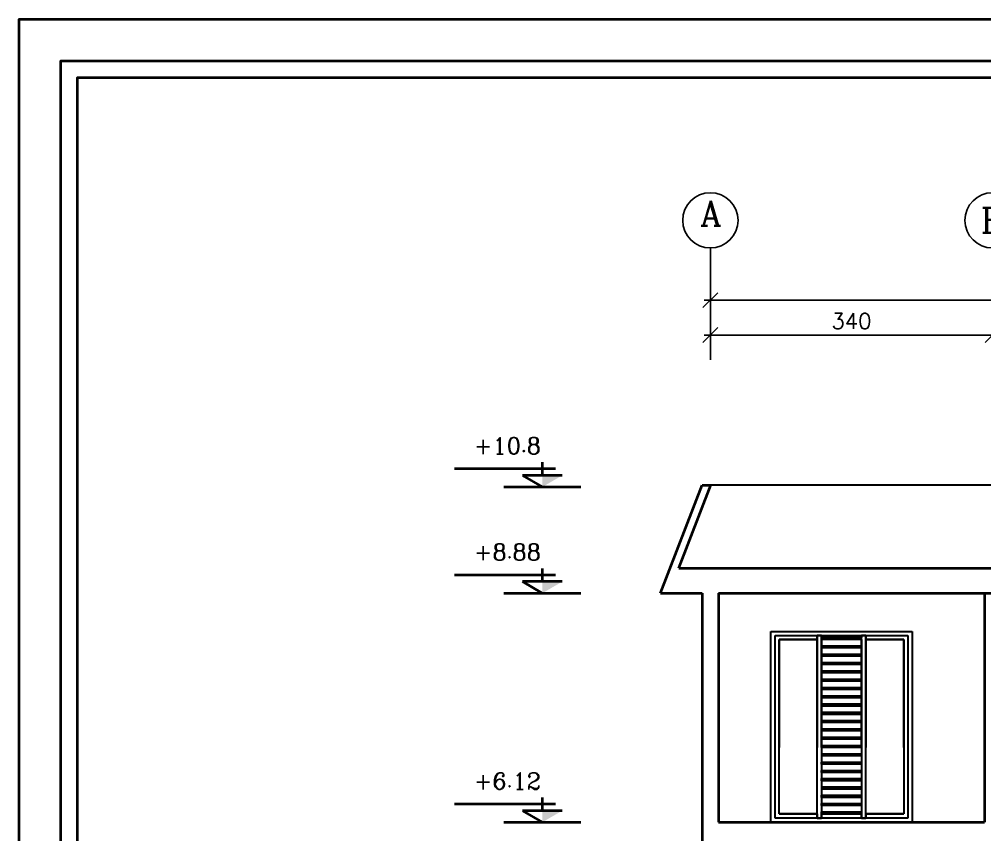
# Model space of a CAD drawing. Header units: millimetres. Extents: x -5645 to 36496, y -6563 to 7144.
# Drawn here: x 5562 to 6725, y 132 to 1115 of the extents above; entities that cross this region are included whole.
import ezdxf
from ezdxf.enums import TextEntityAlignment as Align

# ---------------------------------------------------------------- set-up
doc = ezdxf.new("R2010")
doc.units = ezdxf.units.MM
doc.header["$LTSCALE"] = 100
doc.layers.get('0').update_dxf_attribs({"lineweight": 40})
doc.layers.add('DIMAX', color=3, linetype='Continuous')
doc.layers.add('TX3', color=4, linetype='Continuous', lineweight=9)
doc.layers.add('WE', color=4, linetype='Continuous', lineweight=30)
doc.styles.add('MAS', font='romanc.shx')
doc.styles.add('ROMANC', font='romanc')
doc.styles.add('SDIM', font='ROMANSP.shx')
doc.dimstyles.new('DIM-AX', dxfattribs={"dimscale": 75, "dimtxt": 0.25, "dimasz": 0.24, "dimexe": 0.1, "dimexo": 0, "dimgap": 0.1, "dimtad": 1, "dimdec": 0, "dimdsep": 46, "dimtxsty": 'SDIM', "dimblk1": 'OBLIQUE', "dimblk2": 'OBLIQUE', "dimsah": 1, "dimcen": 0.1, "dimdle": 0.1, "dimclrd": 256, "dimclre": 256, "dimclrt": 256, "dimadec": 0, "dimazin": 0, "dimtfac": 1, "dimtdec": 4, "dimtix": 1, "dimtofl": 0, "dimtmove": 2, "dimatfit": 3, "dimldrblk": 'OBLIQUE', "dimfxl": 1, "dimtolj": 1, "dimarcsym": 0})

# ---------------------------------------------------------------- blocks, each defined once
blk = doc.blocks.new('ssfs')
for p, q in [((0, 29.9), (0, 13.9)), ((16, 21.9), (-105.7, 21.9)), ((-24, 13.9), (0, 0)), ((24, 13.9), (-24, 13.9)), ((-46.2, 0), (46.2, 0))]:
    blk.add_line(p, q)
blk.add_solid([(24, 13.9), (0, 13.9), (0, 0)])
blk = doc.blocks.new('_OBLIQUE')
at = {"color": 0, "linetype": 'ByBlock'}
blk.add_line((-0.5, -0.5), (0.5, 0.5), dxfattribs=at)
blk = doc.blocks.new('*D101')
at = {"layer": 'DEFPOINTS', "color": 0, "transparency": 16777216}
for p in [(6394.3, 734.3), (6394.3, 704.6), (6734.2, 704.6)]:
    blk.add_point(p, dxfattribs=at)
at = {"layer": 'DIMAX', "lineweight": -2, "transparency": 16777216}
for p, q in [((6741.7, 734.3), (6386.8, 734.3)), ((6394.3, 704.6), (6394.3, 741.8)), ((6734.2, 704.6), (6734.2, 741.8))]:
    blk.add_line(p, q, dxfattribs=at)
at = {"layer": 'DIMAX', "lineweight": -2, "transparency": 16777216, "xscale": 18, "yscale": 18, "zscale": 18, "rotation": 180}
blk.add_blockref('_OBLIQUE', (6394.3, 734.3), dxfattribs=at)
at = {"layer": 'DIMAX', "lineweight": -2, "transparency": 16777216, "xscale": 18, "yscale": 18, "zscale": 18}
blk.add_blockref('_OBLIQUE', (6734.2, 734.3), dxfattribs=at)
at = {"layer": 'DIMAX', "transparency": 16777216, "insert": (6564.2, 751.2), "char_height": 18.75, "attachment_point": 5, "style": 'SDIM'}
blk.add_mtext('\\A1;340', dxfattribs=at)
blk = doc.blocks.new('*D106')
at = {"layer": 'DEFPOINTS', "color": 0, "transparency": 16777216}
for p in [(6394.3, 776.4), (6394.3, 746.7), (7630.1, 746.7)]:
    blk.add_point(p, dxfattribs=at)
at = {"layer": 'DIMAX', "lineweight": -2, "transparency": 16777216}
for p, q in [((6394.3, 746.7), (6394.3, 783.9)), ((7630.1, 746.7), (7630.1, 783.9)), ((7637.6, 776.4), (6386.8, 776.4))]:
    blk.add_line(p, q, dxfattribs=at)
at = {"layer": 'DIMAX', "lineweight": -2, "transparency": 16777216, "xscale": 18, "yscale": 18, "zscale": 18, "rotation": 180}
blk.add_blockref('_OBLIQUE', (6394.3, 776.4), dxfattribs=at)
at = {"layer": 'DIMAX', "lineweight": -2, "transparency": 16777216, "xscale": 18, "yscale": 18, "zscale": 18}
blk.add_blockref('_OBLIQUE', (7630.1, 776.4), dxfattribs=at)
at = {"layer": 'DIMAX', "transparency": 16777216, "insert": (6781.5, 793.3), "char_height": 18.75, "attachment_point": 5, "style": 'SDIM'}
blk.add_mtext('\\A1;1236', dxfattribs=at)

msp = doc.modelspace()

# ---------------------------------------------------------------- linework, layer by layer
for p, q in [((6334.3, 423.3), (6384.3, 553.3)), ((6356.5, 453.3), (6395, 553.3)), ((6384.3, 553.3), (6395, 553.3)), ((6404.3, 147.3), (6724.3, 147.3))]:
    msp.add_line(p, q)
for points in [[(8462, 1114.9), (8462, -985.1), (5562, -985.1), (5562, 1114.9), (8462, 1114.9)], [(6356.5, 453.3), (7689.4, 453.3), (7651, 553.3)], [(6404.3, 423.3), (7711.7, 423.3), (7661.7, 553.3)], [(6334.3, 423.3), (6384.3, 423.3)], [(6384.3, 423.3), (6384.3, -464.7)], [(6404.3, 423.3), (6404.3, 147.3)], [(6724.3, 423.3), (6724.3, 147.3)]]:
    msp.add_lwpolyline(points)
for points in [[(8412, 1064.9), (8412, -935.1), (5612, -935.1), (5612, 1064.9)], [(8392, 1044.9), (8392, -915.1), (5632, -915.1), (5632, 1044.9)]]:
    msp.add_lwpolyline(points, close=True)
at = {"layer": 'DIMAX'}
msp.add_line((6394.3, 709.2), (6394.3, 839.2), dxfattribs=at)
msp.add_line((6394.3, 709.2), (6394.3, 839.2), dxfattribs=at)
for centre in [(6394.3, 872.6), (6394.3, 872.6), (6734.2, 872.6), (6734.2, 872.6)]:
    msp.add_circle(centre, 33.3, dxfattribs=at)
at = {"layer": 'WE'}
for p, q in [((6467.2, 377.3, 10), (6637.2, 377.3, 10)), ((6467.2, 362.3, 10), (6467.2, 377.3, 10)), ((6472.2, 372.3, 10), (6632.2, 372.3, 10)), ((6472.2, 362.3, 10), (6472.2, 372.3, 10)), ((6472.2, 362.3, 5), (6472.2, 372.3, 5)), ((6472.2, 372.3, 5), (6523.1, 372.3, 5)), ((6523.1, 372.3, 5), (6523.1, 367.3, 5)), ((6523.1, 362.3, 7.5), (6523.1, 372.3, 7.5)), ((6523.1, 372.3, 7.5), (6528.1, 372.3, 7.5)), ((6528.1, 369.8, 5), (6528.1, 372.3, 5)), ((6528.1, 372.3, 5), (6576.4, 372.3, 5)), ((6528.1, 372.3, 7.5), (6528.1, 369.8, 7.5)), ((6576.4, 372.3, 5), (6576.4, 369.8, 5)), ((6581.4, 372.3, 7.5), (6576.4, 372.3, 7.5)), ((6576.4, 372.3, 7.5), (6576.4, 369.8, 7.5)), ((6581.4, 372.3, 5), (6632.2, 372.3, 5)), ((6581.4, 367.3, 5), (6581.4, 372.3, 5)), ((6581.4, 362.3, 7.5), (6581.4, 372.3, 7.5)), ((6632.2, 372.3, 10), (6632.2, 362.3, 10)), ((6632.2, 372.3, 5), (6632.2, 362.3, 5)), ((6637.2, 377.3, 10), (6637.2, 362.3, 10)), ((6467.2, 147.3, 15), (6467.2, 362.3, 15)), ((6472.2, 237.3, 10), (6472.2, 362.3, 10)), ((6472.2, 152.3, 15), (6472.2, 362.3, 15)), ((6477.2, 362.3, 5), (6477.2, 367.3, 5)), ((6477.2, 367.3, 5), (6523.1, 367.3, 5)), ((6477.2, 157.3, 10), (6477.2, 362.3, 10)), ((6523.1, 237.3, 12.5), (6523.1, 362.3, 12.5)), ((6528.1, 369.8, 5), (6576.4, 369.8, 5)), ((6528.1, 369.8, 7.5), (6576.4, 369.8, 7.5)), ((6576.4, 367.3, 7.5), (6528.1, 367.3, 7.5)), ((6528.1, 367.3, 7.5), (6528.1, 362.3, 7.5)), ((6528.1, 362.3, 12.5), (6528.1, 359.8, 12.5)), ((6576.4, 367.3, 7.5), (6576.4, 362.3, 7.5)), ((6576.4, 362.3, 12.5), (6576.4, 359.8, 12.5)), ((6581.4, 367.3, 5), (6627.2, 367.3, 5)), ((6581.4, 157.3, 12.5), (6581.4, 362.3, 12.5)), ((6627.2, 367.3, 5), (6627.2, 362.3, 5)), ((6627.2, 362.3, 10), (6627.2, 157.3, 10)), ((6632.2, 362.3, 15), (6632.2, 237.3, 15)), ((6632.2, 362.3, 10), (6632.2, 152.3, 10)), ((6637.2, 362.3, 15), (6637.2, 147.3, 15)), ((6528.1, 359.8, 12.5), (6576.4, 359.8, 12.5)), ((6528.1, 357.3, 12.5), (6528.1, 349.8, 12.5)), ((6576.4, 357.3, 12.5), (6528.1, 357.3, 12.5)), ((6528.1, 349.8, 12.5), (6576.4, 349.8, 12.5)), ((6576.4, 357.3, 12.5), (6576.4, 349.8, 12.5)), ((6576.4, 347.3, 12.5), (6528.1, 347.3, 12.5)), ((6528.1, 347.3, 12.5), (6528.1, 339.8, 12.5)), ((6528.1, 339.8, 12.5), (6576.4, 339.8, 12.5)), ((6528.1, 337.3, 12.5), (6528.1, 329.8, 12.5)), ((6576.4, 337.3, 12.5), (6528.1, 337.3, 12.5)), ((6576.4, 347.3, 12.5), (6576.4, 339.8, 12.5)), ((6576.4, 337.3, 12.5), (6576.4, 329.8, 12.5)), ((6528.1, 329.8, 12.5), (6576.4, 329.8, 12.5)), ((6576.4, 327.3, 12.5), (6528.1, 327.3, 12.5)), ((6528.1, 327.3, 12.5), (6528.1, 319.8, 12.5)), ((6576.4, 327.3, 12.5), (6576.4, 319.8, 12.5)), ((6528.1, 319.8, 12.5), (6576.4, 319.8, 12.5)), ((6528.1, 317.3, 12.5), (6528.1, 309.8, 12.5)), ((6576.4, 317.3, 12.5), (6528.1, 317.3, 12.5)), ((6576.4, 317.3, 12.5), (6576.4, 309.8, 12.5)), ((6528.1, 309.8, 12.5), (6576.4, 309.8, 12.5)), ((6576.4, 307.3, 12.5), (6528.1, 307.3, 12.5)), ((6528.1, 307.3, 12.5), (6528.1, 299.8, 12.5)), ((6576.4, 307.3, 12.5), (6576.4, 299.8, 12.5)), ((6528.1, 299.8, 12.5), (6576.4, 299.8, 12.5)), ((6528.1, 297.3, 12.5), (6528.1, 289.8, 12.5)), ((6576.4, 297.3, 12.5), (6528.1, 297.3, 12.5)), ((6576.4, 297.3, 12.5), (6576.4, 289.8, 12.5)), ((6528.1, 289.8, 12.5), (6576.4, 289.8, 12.5)), ((6528.1, 287.3, 12.5), (6528.1, 279.8, 12.5)), ((6576.4, 287.3, 12.5), (6528.1, 287.3, 12.5)), ((6528.1, 279.8, 12.5), (6576.4, 279.8, 12.5)), ((6576.4, 287.3, 12.5), (6576.4, 279.8, 12.5)), ((6528.1, 277.3, 12.5), (6528.1, 269.8, 12.5)), ((6576.4, 277.3, 12.5), (6528.1, 277.3, 12.5)), ((6528.1, 269.8, 12.5), (6576.4, 269.8, 12.5)), ((6576.4, 277.3, 12.5), (6576.4, 269.8, 12.5)), ((6576.4, 267.3, 12.5), (6528.1, 267.3, 12.5)), ((6528.1, 267.3, 12.5), (6528.1, 259.8, 12.5)), ((6528.1, 259.8, 12.5), (6576.4, 259.8, 12.5)), ((6528.1, 257.3, 12.5), (6528.1, 249.8, 12.5)), ((6576.4, 257.3, 12.5), (6528.1, 257.3, 12.5)), ((6576.4, 267.3, 12.5), (6576.4, 259.8, 12.5)), ((6576.4, 257.3, 12.5), (6576.4, 249.8, 12.5)), ((6528.1, 249.8, 12.5), (6576.4, 249.8, 12.5)), ((6576.4, 247.3, 12.5), (6528.1, 247.3, 12.5)), ((6528.1, 247.3, 12.5), (6528.1, 157.3, 12.5)), ((6576.4, 247.3, 12.5), (6576.4, 239.8, 12.5)), ((6528.1, 239.8, 12.5), (6576.4, 239.8, 12.5)), ((6576.4, 237.3, 12.5), (6528.1, 237.3, 12.5)), ((6528.1, 229.8, 12.5), (6576.4, 229.8, 12.5)), ((6576.4, 227.3, 12.5), (6528.1, 227.3, 12.5)), ((6528.1, 227.3, 12.5), (6528.1, 219.8, 12.5)), ((6576.4, 227.3, 12.5), (6576.4, 219.8, 12.5)), ((6528.1, 219.8, 12.5), (6576.4, 219.8, 12.5)), ((6528.1, 217.3, 12.5), (6528.1, 209.8, 12.5)), ((6576.4, 217.3, 12.5), (6528.1, 217.3, 12.5)), ((6528.1, 209.8, 12.5), (6576.4, 209.8, 12.5)), ((6576.4, 217.3, 12.5), (6576.4, 209.8, 12.5)), ((6576.4, 207.3, 12.5), (6528.1, 207.3, 12.5)), ((6528.1, 207.3, 12.5), (6528.1, 199.8, 12.5)), ((6528.1, 199.8, 12.5), (6576.4, 199.8, 12.5)), ((6576.4, 207.3, 12.5), (6576.4, 199.8, 12.5)), ((6576.4, 197.3, 12.5), (6528.1, 197.3, 12.5)), ((6528.1, 189.8, 12.5), (6576.4, 189.8, 12.5)), ((6576.4, 187.3, 12.5), (6528.1, 187.3, 12.5)), ((6528.1, 179.8, 12.5), (6576.4, 179.8, 12.5)), ((6576.4, 177.3, 12.5), (6528.1, 177.3, 12.5)), ((6528.1, 177.3, 12.5), (6528.1, 169.8, 12.5)), ((6576.4, 177.3, 12.5), (6576.4, 169.8, 12.5)), ((6528.1, 169.8, 12.5), (6576.4, 169.8, 12.5)), ((6576.4, 167.3, 12.5), (6528.1, 167.3, 12.5)), ((6528.1, 167.3, 12.5), (6528.1, 159.8, 12.5)), ((6576.4, 167.3, 12.5), (6576.4, 159.8, 12.5)), ((6523.1, 152.3, 10), (6472.2, 152.3, 10)), ((6632.2, 152.3, 15), (6472.2, 152.3, 15)), ((6523.1, 157.3, 10), (6477.2, 157.3, 10)), ((6523.1, 157.3, 10), (6523.1, 152.3, 10)), ((6528.1, 152.3, 12.5), (6523.1, 152.3, 12.5)), ((6528.1, 159.8, 12.5), (6576.4, 159.8, 12.5)), ((6528.1, 157.3, 12.5), (6528.1, 152.3, 12.5)), ((6576.4, 157.3, 12.5), (6528.1, 157.3, 12.5)), ((6528.1, 152.3, 10), (6528.1, 157.3, 10)), ((6576.4, 157.3, 10), (6528.1, 157.3, 10)), ((6576.4, 152.3, 10), (6528.1, 152.3, 10)), ((6576.4, 157.3, 12.5), (6576.4, 152.3, 12.5)), ((6576.4, 157.3, 10), (6576.4, 152.3, 10)), ((6576.4, 152.3, 12.5), (6581.4, 152.3, 12.5)), ((6627.2, 157.3, 10), (6581.4, 157.3, 10)), ((6581.4, 152.3, 10), (6581.4, 157.3, 10)), ((6632.2, 152.3, 10), (6581.4, 152.3, 10))]:
    msp.add_line(p, q, dxfattribs=at)
at = {"layer": 'WE', "extrusion": (-1, 7.49855e-33, 1.22461e-16)}
for p, q in [((6467.2, 362.3, 10), (6467.2, 377.3, 10)), ((6467.2, 362.3), (6467.2, 377.3)), ((6467.2, 377.3), (6467.2, 377.3, 10)), ((6523.1, 362.3, 7.5), (6523.1, 372.3, 7.5)), ((6523.1, 372.3, -2.5), (6523.1, 362.3, -2.5)), ((6523.1, 372.3, 5), (6523.1, 372.3, 7.5)), ((6523.1, 372.3, -2.5), (6523.1, 372.3)), ((6523.1, 372.3, 5), (6523.1, 367.3, 5)), ((6523.1, 367.3), (6523.1, 372.3)), ((6576.4, 362.3, -2.5), (6576.4, 372.3, -2.5)), ((6576.4, 372.3, -2.5), (6576.4, 372.3)), ((6576.4, 367.3), (6576.4, 372.3)), ((6576.4, 372.3, 5), (6576.4, 369.8, 5)), ((6576.4, 372.3, 5), (6576.4, 372.3, 7.5)), ((6576.4, 372.3, 7.5), (6576.4, 369.8, 7.5)), ((6632.2, 372.3, 10), (6632.2, 362.3, 10)), ((6632.2, 372.3, 5), (6632.2, 362.3, 5)), ((6632.2, 372.3, 5), (6632.2, 372.3, 10)), ((6467.2, 147.3, 5), (6467.2, 362.3, 5)), ((6467.2, 362.3, 5), (6467.2, 362.3, 15)), ((6467.2, 147.3, 15), (6467.2, 362.3, 15)), ((6467.2, 362.3, 10), (6467.2, 362.3)), ((6523.1, 367.3, 5), (6523.1, 367.3)), ((6523.1, 362.3, 2.5), (6523.1, 237.3, 2.5)), ((6523.1, 362.3, 2.5), (6523.1, 362.3, 12.5)), ((6523.1, 157.3, 12.5), (6523.1, 362.3, 12.5)), ((6523.1, 362.3, 7.5), (6523.1, 362.3, -2.5)), ((6576.4, 369.8, 5), (6576.4, 369.8, 7.5)), ((6576.4, 367.3, 7.5), (6576.4, 362.3, 7.5)), ((6576.4, 367.3), (6576.4, 367.3, 7.5)), ((6576.4, 237.3, 2.5), (6576.4, 362.3, 2.5)), ((6576.4, 362.3, 2.5), (6576.4, 362.3, 12.5)), ((6576.4, 362.3, 12.5), (6576.4, 359.8, 12.5)), ((6576.4, 362.3, 7.5), (6576.4, 362.3, -2.5)), ((6627.2, 367.3, 5), (6627.2, 362.3, 5)), ((6627.2, 362.3), (6627.2, 367.3)), ((6627.2, 367.3), (6627.2, 367.3, 5)), ((6627.2, 237.3, 5), (6627.2, 362.3, 5)), ((6627.2, 362.3, 5), (6627.2, 362.3, 10)), ((6627.2, 362.3, 10), (6627.2, 237.3, 10)), ((6627.2, 362.3, 5), (6627.2, 362.3)), ((6632.2, 362.3, 10), (6632.2, 237.3, 10)), ((6632.2, 362.3, 10), (6632.2, 362.3, 15)), ((6632.2, 362.3, 15), (6632.2, 237.3, 15)), ((6632.2, 362.3, 10), (6632.2, 362.3, 5)), ((6576.4, 359.8, 10), (6576.4, 359.8, 12.5)), ((6576.4, 359.8, 10), (6576.4, 357.3, 10)), ((6576.4, 357.3, 10), (6576.4, 357.3, 12.5)), ((6576.4, 357.3, 12.5), (6576.4, 349.8, 12.5)), ((6576.4, 349.8, 10), (6576.4, 349.8, 12.5)), ((6576.4, 349.8, 10), (6576.4, 347.3, 10)), ((6576.4, 347.3, 10), (6576.4, 347.3, 12.5)), ((6576.4, 347.3, 12.5), (6576.4, 339.8, 12.5)), ((6576.4, 339.8, 10), (6576.4, 339.8, 12.5)), ((6576.4, 339.8, 10), (6576.4, 337.3, 10)), ((6576.4, 337.3, 10), (6576.4, 337.3, 12.5)), ((6576.4, 337.3, 12.5), (6576.4, 329.8, 12.5)), ((6576.4, 329.8, 10), (6576.4, 329.8, 12.5)), ((6576.4, 329.8, 10), (6576.4, 327.3, 10)), ((6576.4, 327.3, 10), (6576.4, 327.3, 12.5)), ((6576.4, 327.3, 12.5), (6576.4, 319.8, 12.5)), ((6576.4, 319.8, 10), (6576.4, 319.8, 12.5)), ((6576.4, 319.8, 10), (6576.4, 317.3, 10)), ((6576.4, 317.3, 10), (6576.4, 317.3, 12.5)), ((6576.4, 317.3, 12.5), (6576.4, 309.8, 12.5)), ((6576.4, 309.8, 10), (6576.4, 309.8, 12.5)), ((6576.4, 309.8, 10), (6576.4, 307.3, 10)), ((6576.4, 307.3, 10), (6576.4, 307.3, 12.5)), ((6576.4, 307.3, 12.5), (6576.4, 299.8, 12.5)), ((6576.4, 299.8, 10), (6576.4, 299.8, 12.5)), ((6576.4, 299.8, 10), (6576.4, 297.3, 10)), ((6576.4, 297.3, 10), (6576.4, 297.3, 12.5)), ((6576.4, 297.3, 12.5), (6576.4, 289.8, 12.5)), ((6576.4, 289.8, 10), (6576.4, 289.8, 12.5)), ((6576.4, 289.8, 10), (6576.4, 287.3, 10)), ((6576.4, 287.3, 10), (6576.4, 287.3, 12.5)), ((6576.4, 287.3, 12.5), (6576.4, 279.8, 12.5)), ((6576.4, 279.8, 10), (6576.4, 279.8, 12.5)), ((6576.4, 279.8, 10), (6576.4, 277.3, 10)), ((6576.4, 277.3, 10), (6576.4, 277.3, 12.5)), ((6576.4, 277.3, 12.5), (6576.4, 269.8, 12.5)), ((6576.4, 269.8, 10), (6576.4, 269.8, 12.5)), ((6576.4, 269.8, 10), (6576.4, 267.3, 10)), ((6576.4, 267.3, 10), (6576.4, 267.3, 12.5)), ((6576.4, 267.3, 12.5), (6576.4, 259.8, 12.5)), ((6576.4, 259.8, 10), (6576.4, 259.8, 12.5)), ((6576.4, 259.8, 10), (6576.4, 257.3, 10)), ((6576.4, 257.3, 12.5), (6576.4, 249.8, 12.5)), ((6576.4, 257.3, 10), (6576.4, 257.3, 12.5)), ((6576.4, 249.8, 10), (6576.4, 247.3, 10)), ((6576.4, 249.8, 10), (6576.4, 249.8, 12.5)), ((6576.4, 247.3, 12.5), (6576.4, 157.3, 12.5)), ((6576.4, 247.3, 10), (6576.4, 247.3, 12.5)), ((6576.4, 227.3, 12.5), (6576.4, 219.8, 12.5)), ((6576.4, 219.8, 10), (6576.4, 217.3, 10)), ((6576.4, 219.8, 10), (6576.4, 219.8, 12.5)), ((6576.4, 217.3, 12.5), (6576.4, 209.8, 12.5)), ((6576.4, 217.3, 10), (6576.4, 217.3, 12.5)), ((6576.4, 209.8, 10), (6576.4, 207.3, 10)), ((6576.4, 209.8, 10), (6576.4, 209.8, 12.5)), ((6576.4, 207.3, 12.5), (6576.4, 199.8, 12.5)), ((6576.4, 207.3, 10), (6576.4, 207.3, 12.5)), ((6576.4, 199.8, 10), (6576.4, 197.3, 10)), ((6576.4, 199.8, 10), (6576.4, 199.8, 12.5)), ((6576.4, 197.3, 10), (6576.4, 197.3, 12.5)), ((6576.4, 179.8, 10), (6576.4, 177.3, 10)), ((6576.4, 179.8, 10), (6576.4, 179.8, 12.5)), ((6576.4, 177.3, 12.5), (6576.4, 169.8, 12.5)), ((6576.4, 177.3, 10), (6576.4, 177.3, 12.5)), ((6576.4, 169.8, 10), (6576.4, 167.3, 10)), ((6576.4, 169.8, 10), (6576.4, 169.8, 12.5)), ((6576.4, 167.3, 12.5), (6576.4, 159.8, 12.5)), ((6576.4, 167.3, 10), (6576.4, 167.3, 12.5)), ((6523.1, 152.3, 5), (6523.1, 157.3, 5)), ((6523.1, 157.3, 5), (6523.1, 157.3, 10)), ((6523.1, 157.3, 10), (6523.1, 152.3, 10)), ((6523.1, 152.3, 2.5), (6523.1, 152.3, 5)), ((6523.1, 152.3, 10), (6523.1, 152.3, 12.5)), ((6576.4, 159.8, 10), (6576.4, 157.3, 10)), ((6576.4, 159.8, 10), (6576.4, 159.8, 12.5)), ((6576.4, 152.3, 5), (6576.4, 157.3, 5)), ((6576.4, 157.3, 5), (6576.4, 157.3, 10)), ((6576.4, 157.3, 10), (6576.4, 152.3, 10)), ((6576.4, 157.3, 10), (6576.4, 157.3, 12.5)), ((6576.4, 157.3, 12.5), (6576.4, 152.3, 12.5)), ((6576.4, 152.3, 2.5), (6576.4, 152.3, 5)), ((6576.4, 152.3, 10), (6576.4, 152.3, 12.5)), ((6627.2, 157.3, 5), (6627.2, 157.3, 10)), ((6632.2, 152.3, 10), (6632.2, 152.3, 15))]:
    msp.add_line(p, q, dxfattribs=at)
at = {"layer": 'WE', "extrusion": (0, 1, -6.12323e-17)}
for p, q in [((6467.2, 377.3, 10), (6637.2, 377.3, 10)), ((6467.2, 377.3), (6467.2, 377.3, 10)), ((6467.2, 377.3), (6637.2, 377.3)), ((6523.1, 372.3), (6528.1, 372.3)), ((6523.1, 372.3, -2.5), (6523.1, 372.3)), ((6528.1, 372.3, -2.5), (6523.1, 372.3, -2.5)), ((6528.1, 372.3, -2.5), (6528.1, 372.3)), ((6576.4, 372.3), (6581.4, 372.3)), ((6576.4, 372.3, -2.5), (6576.4, 372.3)), ((6576.4, 372.3, -2.5), (6581.4, 372.3, -2.5)), ((6581.4, 372.3, -2.5), (6581.4, 372.3)), ((6637.2, 377.3), (6637.2, 377.3, 10)), ((6467.2, 362.3, 5), (6467.2, 362.3, 15)), ((6472.2, 362.3, 15), (6472.2, 362.3, 10)), ((6477.2, 362.3, 10), (6477.2, 362.3, 5)), ((6523.1, 362.3, 2.5), (6523.1, 362.3, 12.5)), ((6528.1, 369.8, 7.5), (6576.4, 369.8, 7.5)), ((6528.1, 369.8, 5), (6528.1, 369.8, 7.5)), ((6528.1, 369.8, 5), (6576.4, 369.8, 5)), ((6528.1, 362.3, 12.5), (6528.1, 362.3, 2.5)), ((6576.4, 369.8, 5), (6576.4, 369.8, 7.5)), ((6576.4, 362.3, 2.5), (6576.4, 362.3, 12.5)), ((6581.4, 362.3, 12.5), (6581.4, 362.3, 2.5)), ((6627.2, 362.3, 5), (6627.2, 362.3, 10)), ((6632.2, 362.3, 10), (6632.2, 362.3, 15)), ((6637.2, 362.3, 15), (6637.2, 362.3, 5)), ((6528.1, 359.8, 12.5), (6576.4, 359.8, 12.5)), ((6528.1, 359.8, 10), (6528.1, 359.8, 12.5)), ((6528.1, 359.8, 10), (6576.4, 359.8, 10)), ((6528.1, 349.8, 12.5), (6576.4, 349.8, 12.5)), ((6528.1, 349.8, 10), (6528.1, 349.8, 12.5)), ((6528.1, 349.8, 10), (6576.4, 349.8, 10)), ((6576.4, 359.8, 10), (6576.4, 359.8, 12.5)), ((6576.4, 349.8, 10), (6576.4, 349.8, 12.5)), ((6528.1, 339.8, 12.5), (6576.4, 339.8, 12.5)), ((6528.1, 339.8, 10), (6528.1, 339.8, 12.5)), ((6528.1, 339.8, 10), (6576.4, 339.8, 10)), ((6576.4, 339.8, 10), (6576.4, 339.8, 12.5)), ((6528.1, 329.8, 12.5), (6576.4, 329.8, 12.5)), ((6528.1, 329.8, 10), (6528.1, 329.8, 12.5)), ((6528.1, 329.8, 10), (6576.4, 329.8, 10)), ((6576.4, 329.8, 10), (6576.4, 329.8, 12.5)), ((6528.1, 319.8, 12.5), (6576.4, 319.8, 12.5)), ((6528.1, 319.8, 10), (6528.1, 319.8, 12.5)), ((6528.1, 319.8, 10), (6576.4, 319.8, 10)), ((6576.4, 319.8, 10), (6576.4, 319.8, 12.5)), ((6528.1, 309.8, 12.5), (6576.4, 309.8, 12.5)), ((6528.1, 309.8, 10), (6528.1, 309.8, 12.5)), ((6528.1, 309.8, 10), (6576.4, 309.8, 10)), ((6576.4, 309.8, 10), (6576.4, 309.8, 12.5)), ((6528.1, 299.8, 12.5), (6576.4, 299.8, 12.5)), ((6528.1, 299.8, 10), (6528.1, 299.8, 12.5)), ((6528.1, 299.8, 10), (6576.4, 299.8, 10)), ((6576.4, 299.8, 10), (6576.4, 299.8, 12.5)), ((6528.1, 289.8, 12.5), (6576.4, 289.8, 12.5)), ((6528.1, 289.8, 10), (6528.1, 289.8, 12.5)), ((6528.1, 289.8, 10), (6576.4, 289.8, 10)), ((6528.1, 279.8, 12.5), (6576.4, 279.8, 12.5)), ((6528.1, 279.8, 10), (6528.1, 279.8, 12.5)), ((6528.1, 279.8, 10), (6576.4, 279.8, 10)), ((6576.4, 289.8, 10), (6576.4, 289.8, 12.5)), ((6576.4, 279.8, 10), (6576.4, 279.8, 12.5)), ((6528.1, 269.8, 12.5), (6576.4, 269.8, 12.5)), ((6528.1, 269.8, 10), (6528.1, 269.8, 12.5)), ((6528.1, 269.8, 10), (6576.4, 269.8, 10)), ((6576.4, 269.8, 10), (6576.4, 269.8, 12.5)), ((6528.1, 259.8, 12.5), (6576.4, 259.8, 12.5)), ((6528.1, 259.8, 10), (6528.1, 259.8, 12.5)), ((6528.1, 259.8, 10), (6576.4, 259.8, 10)), ((6576.4, 259.8, 10), (6576.4, 259.8, 12.5)), ((6528.1, 249.8, 12.5), (6576.4, 249.8, 12.5)), ((6528.1, 249.8, 10), (6528.1, 249.8, 12.5)), ((6528.1, 249.8, 10), (6576.4, 249.8, 10)), ((6576.4, 249.8, 10), (6576.4, 249.8, 12.5)), ((6528.1, 219.8, 12.5), (6576.4, 219.8, 12.5)), ((6528.1, 219.8, 10), (6528.1, 219.8, 12.5)), ((6528.1, 219.8, 10), (6576.4, 219.8, 10)), ((6528.1, 209.8, 12.5), (6576.4, 209.8, 12.5)), ((6528.1, 209.8, 10), (6528.1, 209.8, 12.5)), ((6528.1, 209.8, 10), (6576.4, 209.8, 10)), ((6576.4, 219.8, 10), (6576.4, 219.8, 12.5)), ((6576.4, 209.8, 10), (6576.4, 209.8, 12.5)), ((6528.1, 199.8, 12.5), (6576.4, 199.8, 12.5)), ((6528.1, 199.8, 10), (6528.1, 199.8, 12.5)), ((6528.1, 199.8, 10), (6576.4, 199.8, 10)), ((6576.4, 199.8, 10), (6576.4, 199.8, 12.5)), ((6528.1, 189.8, 12.5), (6576.4, 189.8, 12.5)), ((6528.1, 189.8, 10), (6576.4, 189.8, 10)), ((6528.1, 179.8, 12.5), (6576.4, 179.8, 12.5)), ((6528.1, 179.8, 10), (6528.1, 179.8, 12.5)), ((6528.1, 179.8, 10), (6576.4, 179.8, 10)), ((6576.4, 179.8, 10), (6576.4, 179.8, 12.5)), ((6528.1, 169.8, 12.5), (6576.4, 169.8, 12.5)), ((6528.1, 169.8, 10), (6528.1, 169.8, 12.5)), ((6528.1, 169.8, 10), (6576.4, 169.8, 10)), ((6576.4, 169.8, 10), (6576.4, 169.8, 12.5)), ((6632.2, 152.3, 15), (6472.2, 152.3, 15)), ((6472.2, 152.3, 10), (6472.2, 152.3, 15)), ((6523.1, 152.3, 10), (6472.2, 152.3, 10)), ((6477.2, 157.3, 5), (6523.1, 157.3, 5)), ((6523.1, 157.3, 10), (6477.2, 157.3, 10)), ((6477.2, 157.3, 5), (6477.2, 157.3, 10)), ((6523.1, 157.3, 5), (6523.1, 157.3, 10)), ((6523.1, 152.3, 10), (6523.1, 152.3, 12.5)), ((6528.1, 152.3, 12.5), (6523.1, 152.3, 12.5)), ((6528.1, 159.8, 12.5), (6576.4, 159.8, 12.5)), ((6528.1, 159.8, 10), (6528.1, 159.8, 12.5)), ((6528.1, 159.8, 10), (6576.4, 159.8, 10)), ((6528.1, 157.3, 10), (6528.1, 157.3, 5)), ((6576.4, 157.3, 10), (6528.1, 157.3, 10)), ((6528.1, 157.3, 5), (6576.4, 157.3, 5)), ((6576.4, 152.3, 10), (6528.1, 152.3, 10)), ((6528.1, 152.3, 10), (6528.1, 152.3, 12.5)), ((6576.4, 159.8, 10), (6576.4, 159.8, 12.5)), ((6576.4, 157.3, 5), (6576.4, 157.3, 10)), ((6576.4, 152.3, 12.5), (6581.4, 152.3, 12.5)), ((6576.4, 152.3, 10), (6576.4, 152.3, 12.5)), ((6581.4, 157.3, 10), (6581.4, 157.3, 5)), ((6627.2, 157.3, 10), (6581.4, 157.3, 10)), ((6581.4, 157.3, 5), (6627.2, 157.3, 5)), ((6632.2, 152.3, 10), (6581.4, 152.3, 10)), ((6581.4, 152.3, 10), (6581.4, 152.3, 12.5)), ((6627.2, 157.3, 5), (6627.2, 157.3, 10)), ((6632.2, 152.3, 10), (6632.2, 152.3, 15))]:
    msp.add_line(p, q, dxfattribs=at)
at = {"layer": 'WE', "extrusion": (-1.22461e-16, -6.12323e-17, -1)}
for p, q in [((6467.2, 377.3), (6637.2, 377.3)), ((6467.2, 362.3), (6467.2, 377.3)), ((6523.1, 372.3, -2.5), (6523.1, 362.3, -2.5)), ((6528.1, 372.3, -2.5), (6523.1, 372.3, -2.5)), ((6523.1, 367.3), (6523.1, 372.3)), ((6523.1, 372.3), (6528.1, 372.3)), ((6528.1, 362.3, -2.5), (6528.1, 372.3, -2.5)), ((6528.1, 372.3), (6528.1, 367.3)), ((6576.4, 362.3, -2.5), (6576.4, 372.3, -2.5)), ((6576.4, 372.3, -2.5), (6581.4, 372.3, -2.5)), ((6576.4, 372.3), (6581.4, 372.3)), ((6576.4, 367.3), (6576.4, 372.3)), ((6581.4, 372.3, -2.5), (6581.4, 362.3, -2.5)), ((6581.4, 372.3), (6581.4, 367.3)), ((6637.2, 377.3), (6637.2, 362.3)), ((6467.2, 147.3, 5), (6467.2, 362.3, 5)), ((6477.2, 367.3), (6477.2, 362.3)), ((6523.1, 367.3), (6477.2, 367.3)), ((6477.2, 362.3, 5), (6477.2, 237.3, 5)), ((6523.1, 362.3, 2.5), (6523.1, 237.3, 2.5)), ((6576.4, 367.3), (6528.1, 367.3)), ((6528.1, 237.3, 2.5), (6528.1, 362.3, 2.5)), ((6576.4, 237.3, 2.5), (6576.4, 362.3, 2.5)), ((6627.2, 367.3), (6581.4, 367.3)), ((6581.4, 362.3, 2.5), (6581.4, 237.3, 2.5)), ((6627.2, 362.3), (6627.2, 367.3)), ((6627.2, 237.3, 5), (6627.2, 362.3, 5)), ((6637.2, 362.3, 5), (6637.2, 237.3, 5)), ((6528.1, 357.3, 10), (6528.1, 359.8, 10)), ((6528.1, 359.8, 10), (6576.4, 359.8, 10)), ((6576.4, 357.3, 10), (6528.1, 357.3, 10)), ((6528.1, 347.3, 10), (6528.1, 349.8, 10)), ((6528.1, 349.8, 10), (6576.4, 349.8, 10)), ((6576.4, 359.8, 10), (6576.4, 357.3, 10)), ((6576.4, 349.8, 10), (6576.4, 347.3, 10)), ((6576.4, 347.3, 10), (6528.1, 347.3, 10)), ((6528.1, 337.3, 10), (6528.1, 339.8, 10)), ((6528.1, 339.8, 10), (6576.4, 339.8, 10)), ((6576.4, 337.3, 10), (6528.1, 337.3, 10)), ((6576.4, 339.8, 10), (6576.4, 337.3, 10)), ((6528.1, 327.3, 10), (6528.1, 329.8, 10)), ((6528.1, 329.8, 10), (6576.4, 329.8, 10)), ((6576.4, 327.3, 10), (6528.1, 327.3, 10)), ((6576.4, 329.8, 10), (6576.4, 327.3, 10)), ((6528.1, 317.3, 10), (6528.1, 319.8, 10)), ((6528.1, 319.8, 10), (6576.4, 319.8, 10)), ((6576.4, 317.3, 10), (6528.1, 317.3, 10)), ((6576.4, 319.8, 10), (6576.4, 317.3, 10)), ((6528.1, 307.3, 10), (6528.1, 309.8, 10)), ((6528.1, 309.8, 10), (6576.4, 309.8, 10)), ((6576.4, 307.3, 10), (6528.1, 307.3, 10)), ((6576.4, 309.8, 10), (6576.4, 307.3, 10)), ((6528.1, 297.3, 10), (6528.1, 299.8, 10)), ((6528.1, 299.8, 10), (6576.4, 299.8, 10)), ((6576.4, 297.3, 10), (6528.1, 297.3, 10)), ((6576.4, 299.8, 10), (6576.4, 297.3, 10)), ((6528.1, 287.3, 10), (6528.1, 289.8, 10)), ((6528.1, 289.8, 10), (6576.4, 289.8, 10)), ((6576.4, 287.3, 10), (6528.1, 287.3, 10)), ((6528.1, 277.3, 10), (6528.1, 279.8, 10)), ((6528.1, 279.8, 10), (6576.4, 279.8, 10)), ((6576.4, 289.8, 10), (6576.4, 287.3, 10)), ((6576.4, 279.8, 10), (6576.4, 277.3, 10)), ((6576.4, 277.3, 10), (6528.1, 277.3, 10)), ((6528.1, 267.3, 10), (6528.1, 269.8, 10)), ((6528.1, 269.8, 10), (6576.4, 269.8, 10)), ((6576.4, 269.8, 10), (6576.4, 267.3, 10)), ((6576.4, 267.3, 10), (6528.1, 267.3, 10)), ((6528.1, 257.3, 10), (6528.1, 259.8, 10)), ((6528.1, 259.8, 10), (6576.4, 259.8, 10)), ((6576.4, 257.3, 10), (6528.1, 257.3, 10)), ((6576.4, 259.8, 10), (6576.4, 257.3, 10)), ((6528.1, 247.3, 10), (6528.1, 249.8, 10)), ((6528.1, 249.8, 10), (6576.4, 249.8, 10)), ((6576.4, 247.3, 10), (6528.1, 247.3, 10)), ((6576.4, 249.8, 10), (6576.4, 247.3, 10)), ((6528.1, 217.3, 10), (6528.1, 219.8, 10)), ((6528.1, 219.8, 10), (6576.4, 219.8, 10)), ((6576.4, 217.3, 10), (6528.1, 217.3, 10)), ((6528.1, 207.3, 10), (6528.1, 209.8, 10)), ((6528.1, 209.8, 10), (6576.4, 209.8, 10)), ((6576.4, 219.8, 10), (6576.4, 217.3, 10)), ((6576.4, 209.8, 10), (6576.4, 207.3, 10)), ((6576.4, 207.3, 10), (6528.1, 207.3, 10)), ((6528.1, 197.3, 10), (6528.1, 199.8, 10)), ((6528.1, 199.8, 10), (6576.4, 199.8, 10)), ((6576.4, 199.8, 10), (6576.4, 197.3, 10)), ((6576.4, 197.3, 10), (6528.1, 197.3, 10)), ((6528.1, 189.8, 10), (6576.4, 189.8, 10)), ((6576.4, 187.3, 10), (6528.1, 187.3, 10)), ((6528.1, 177.3, 10), (6528.1, 179.8, 10)), ((6528.1, 179.8, 10), (6576.4, 179.8, 10)), ((6576.4, 177.3, 10), (6528.1, 177.3, 10)), ((6576.4, 179.8, 10), (6576.4, 177.3, 10)), ((6528.1, 167.3, 10), (6528.1, 169.8, 10)), ((6528.1, 169.8, 10), (6576.4, 169.8, 10)), ((6576.4, 167.3, 10), (6528.1, 167.3, 10)), ((6576.4, 169.8, 10), (6576.4, 167.3, 10)), ((6477.2, 157.3, 5), (6523.1, 157.3, 5)), ((6523.1, 152.3, 5), (6523.1, 157.3, 5)), ((6528.1, 152.3, 5), (6523.1, 152.3, 5)), ((6523.1, 152.3, 2.5), (6528.1, 152.3, 2.5)), ((6528.1, 157.3, 10), (6528.1, 159.8, 10)), ((6528.1, 159.8, 10), (6576.4, 159.8, 10)), ((6528.1, 157.3, 5), (6576.4, 157.3, 5)), ((6528.1, 157.3, 5), (6528.1, 152.3, 5)), ((6576.4, 157.3, 10), (6528.1, 157.3, 10)), ((6576.4, 159.8, 10), (6576.4, 157.3, 10)), ((6576.4, 152.3, 5), (6576.4, 157.3, 5)), ((6581.4, 152.3, 2.5), (6576.4, 152.3, 2.5)), ((6581.4, 152.3, 5), (6576.4, 152.3, 5)), ((6581.4, 157.3, 5), (6627.2, 157.3, 5)), ((6581.4, 157.3, 5), (6581.4, 152.3, 5))]:
    msp.add_line(p, q, dxfattribs=at)
at = {"layer": 'WE', "extrusion": (0, -1, 6.12323e-17)}
for p, q in [((6472.2, 372.3, 10), (6632.2, 372.3, 10)), ((6472.2, 372.3, 5), (6472.2, 372.3, 10)), ((6472.2, 372.3, 5), (6523.1, 372.3, 5)), ((6523.1, 372.3, 5), (6523.1, 372.3, 7.5)), ((6523.1, 372.3, 7.5), (6528.1, 372.3, 7.5)), ((6528.1, 372.3, 5), (6576.4, 372.3, 5)), ((6528.1, 372.3, 5), (6528.1, 372.3, 7.5)), ((6581.4, 372.3, 7.5), (6576.4, 372.3, 7.5)), ((6576.4, 372.3, 5), (6576.4, 372.3, 7.5)), ((6581.4, 372.3, 5), (6632.2, 372.3, 5)), ((6581.4, 372.3, 5), (6581.4, 372.3, 7.5)), ((6632.2, 372.3, 5), (6632.2, 372.3, 10)), ((6467.2, 362.3, 10), (6467.2, 362.3)), ((6472.2, 362.3, 5), (6472.2, 362.3, 10)), ((6477.2, 367.3, 5), (6523.1, 367.3, 5)), ((6523.1, 367.3), (6477.2, 367.3)), ((6477.2, 367.3), (6477.2, 367.3, 5)), ((6477.2, 362.3), (6477.2, 362.3, 5)), ((6523.1, 367.3, 5), (6523.1, 367.3)), ((6523.1, 362.3, 7.5), (6523.1, 362.3, -2.5)), ((6576.4, 367.3, 7.5), (6528.1, 367.3, 7.5)), ((6528.1, 367.3), (6528.1, 367.3, 7.5)), ((6576.4, 367.3), (6528.1, 367.3)), ((6528.1, 362.3, -2.5), (6528.1, 362.3, 7.5)), ((6576.4, 367.3), (6576.4, 367.3, 7.5)), ((6576.4, 362.3, 7.5), (6576.4, 362.3, -2.5)), ((6581.4, 367.3), (6581.4, 367.3, 5)), ((6627.2, 367.3), (6581.4, 367.3)), ((6581.4, 367.3, 5), (6627.2, 367.3, 5)), ((6581.4, 362.3, -2.5), (6581.4, 362.3, 7.5)), ((6627.2, 367.3), (6627.2, 367.3, 5)), ((6627.2, 362.3, 5), (6627.2, 362.3)), ((6632.2, 362.3, 10), (6632.2, 362.3, 5)), ((6637.2, 362.3), (6637.2, 362.3, 10)), ((6576.4, 357.3, 12.5), (6528.1, 357.3, 12.5)), ((6528.1, 357.3, 10), (6528.1, 357.3, 12.5)), ((6576.4, 357.3, 10), (6528.1, 357.3, 10)), ((6576.4, 357.3, 10), (6576.4, 357.3, 12.5)), ((6576.4, 347.3, 12.5), (6528.1, 347.3, 12.5)), ((6528.1, 347.3, 10), (6528.1, 347.3, 12.5)), ((6576.4, 347.3, 10), (6528.1, 347.3, 10)), ((6576.4, 337.3, 12.5), (6528.1, 337.3, 12.5)), ((6528.1, 337.3, 10), (6528.1, 337.3, 12.5)), ((6576.4, 337.3, 10), (6528.1, 337.3, 10)), ((6576.4, 347.3, 10), (6576.4, 347.3, 12.5)), ((6576.4, 337.3, 10), (6576.4, 337.3, 12.5)), ((6576.4, 327.3, 12.5), (6528.1, 327.3, 12.5)), ((6528.1, 327.3, 10), (6528.1, 327.3, 12.5)), ((6576.4, 327.3, 10), (6528.1, 327.3, 10)), ((6576.4, 327.3, 10), (6576.4, 327.3, 12.5)), ((6576.4, 317.3, 12.5), (6528.1, 317.3, 12.5)), ((6528.1, 317.3, 10), (6528.1, 317.3, 12.5)), ((6576.4, 317.3, 10), (6528.1, 317.3, 10)), ((6576.4, 317.3, 10), (6576.4, 317.3, 12.5)), ((6576.4, 307.3, 12.5), (6528.1, 307.3, 12.5)), ((6528.1, 307.3, 10), (6528.1, 307.3, 12.5)), ((6576.4, 307.3, 10), (6528.1, 307.3, 10)), ((6576.4, 307.3, 10), (6576.4, 307.3, 12.5)), ((6576.4, 297.3, 12.5), (6528.1, 297.3, 12.5)), ((6528.1, 297.3, 10), (6528.1, 297.3, 12.5)), ((6576.4, 297.3, 10), (6528.1, 297.3, 10)), ((6576.4, 297.3, 10), (6576.4, 297.3, 12.5)), ((6576.4, 287.3, 12.5), (6528.1, 287.3, 12.5)), ((6528.1, 287.3, 10), (6528.1, 287.3, 12.5)), ((6576.4, 287.3, 10), (6528.1, 287.3, 10)), ((6576.4, 287.3, 10), (6576.4, 287.3, 12.5)), ((6576.4, 277.3, 12.5), (6528.1, 277.3, 12.5)), ((6528.1, 277.3, 10), (6528.1, 277.3, 12.5)), ((6576.4, 277.3, 10), (6528.1, 277.3, 10)), ((6576.4, 277.3, 10), (6576.4, 277.3, 12.5)), ((6576.4, 267.3, 12.5), (6528.1, 267.3, 12.5)), ((6528.1, 267.3, 10), (6528.1, 267.3, 12.5)), ((6576.4, 267.3, 10), (6528.1, 267.3, 10)), ((6576.4, 257.3, 12.5), (6528.1, 257.3, 12.5)), ((6528.1, 257.3, 10), (6528.1, 257.3, 12.5)), ((6576.4, 257.3, 10), (6528.1, 257.3, 10)), ((6576.4, 267.3, 10), (6576.4, 267.3, 12.5)), ((6576.4, 257.3, 10), (6576.4, 257.3, 12.5)), ((6576.4, 247.3, 12.5), (6528.1, 247.3, 12.5)), ((6528.1, 247.3, 10), (6528.1, 247.3, 12.5)), ((6576.4, 247.3, 10), (6528.1, 247.3, 10)), ((6576.4, 247.3, 10), (6576.4, 247.3, 12.5)), ((6576.4, 217.3, 12.5), (6528.1, 217.3, 12.5)), ((6528.1, 217.3, 10), (6528.1, 217.3, 12.5)), ((6576.4, 217.3, 10), (6528.1, 217.3, 10)), ((6576.4, 217.3, 10), (6576.4, 217.3, 12.5)), ((6576.4, 207.3, 12.5), (6528.1, 207.3, 12.5)), ((6528.1, 207.3, 10), (6528.1, 207.3, 12.5)), ((6576.4, 207.3, 10), (6528.1, 207.3, 10)), ((6576.4, 207.3, 10), (6576.4, 207.3, 12.5)), ((6576.4, 197.3, 12.5), (6528.1, 197.3, 12.5)), ((6528.1, 197.3, 10), (6528.1, 197.3, 12.5)), ((6576.4, 197.3, 10), (6528.1, 197.3, 10)), ((6576.4, 187.3, 12.5), (6528.1, 187.3, 12.5)), ((6576.4, 187.3, 10), (6528.1, 187.3, 10)), ((6576.4, 197.3, 10), (6576.4, 197.3, 12.5)), ((6576.4, 177.3, 12.5), (6528.1, 177.3, 12.5)), ((6528.1, 177.3, 10), (6528.1, 177.3, 12.5)), ((6576.4, 177.3, 10), (6528.1, 177.3, 10)), ((6576.4, 177.3, 10), (6576.4, 177.3, 12.5)), ((6576.4, 167.3, 12.5), (6528.1, 167.3, 12.5)), ((6528.1, 167.3, 10), (6528.1, 167.3, 12.5)), ((6576.4, 167.3, 10), (6528.1, 167.3, 10)), ((6576.4, 167.3, 10), (6576.4, 167.3, 12.5)), ((6528.1, 152.3, 5), (6523.1, 152.3, 5)), ((6523.1, 152.3, 2.5), (6523.1, 152.3, 5)), ((6523.1, 152.3, 2.5), (6528.1, 152.3, 2.5)), ((6576.4, 157.3, 12.5), (6528.1, 157.3, 12.5)), ((6528.1, 157.3, 10), (6528.1, 157.3, 12.5)), ((6576.4, 157.3, 10), (6528.1, 157.3, 10)), ((6528.1, 152.3, 2.5), (6528.1, 152.3, 5)), ((6576.4, 157.3, 10), (6576.4, 157.3, 12.5)), ((6581.4, 152.3, 5), (6576.4, 152.3, 5)), ((6576.4, 152.3, 2.5), (6576.4, 152.3, 5)), ((6581.4, 152.3, 2.5), (6576.4, 152.3, 2.5)), ((6581.4, 152.3, 2.5), (6581.4, 152.3, 5))]:
    msp.add_line(p, q, dxfattribs=at)
at = {"layer": 'WE', "extrusion": (1, -7.49855e-33, -1.22461e-16)}
for p, q in [((6472.2, 362.3, 5), (6472.2, 372.3, 5)), ((6472.2, 362.3, 10), (6472.2, 372.3, 10)), ((6472.2, 372.3, 5), (6472.2, 372.3, 10)), ((6528.1, 369.8, 5), (6528.1, 372.3, 5)), ((6528.1, 372.3, 5), (6528.1, 372.3, 7.5)), ((6528.1, 372.3, 7.5), (6528.1, 369.8, 7.5)), ((6528.1, 362.3, -2.5), (6528.1, 372.3, -2.5)), ((6528.1, 372.3, -2.5), (6528.1, 372.3)), ((6528.1, 372.3), (6528.1, 367.3)), ((6581.4, 372.3, -2.5), (6581.4, 362.3, -2.5)), ((6581.4, 362.3, 7.5), (6581.4, 372.3, 7.5)), ((6581.4, 372.3, -2.5), (6581.4, 372.3)), ((6581.4, 372.3, 5), (6581.4, 372.3, 7.5)), ((6581.4, 372.3), (6581.4, 367.3)), ((6581.4, 367.3, 5), (6581.4, 372.3, 5)), ((6637.2, 377.3), (6637.2, 362.3)), ((6637.2, 377.3, 10), (6637.2, 362.3, 10)), ((6637.2, 377.3), (6637.2, 377.3, 10)), ((6472.2, 237.3, 15), (6472.2, 362.3, 15)), ((6472.2, 362.3, 15), (6472.2, 362.3, 10)), ((6472.2, 237.3, 10), (6472.2, 362.3, 10)), ((6472.2, 362.3, 5), (6472.2, 362.3, 10)), ((6477.2, 367.3), (6477.2, 362.3)), ((6477.2, 362.3, 5), (6477.2, 367.3, 5)), ((6477.2, 367.3), (6477.2, 367.3, 5)), ((6477.2, 237.3, 10), (6477.2, 362.3, 10)), ((6477.2, 362.3, 10), (6477.2, 362.3, 5)), ((6477.2, 362.3, 5), (6477.2, 237.3, 5)), ((6477.2, 362.3), (6477.2, 362.3, 5)), ((6528.1, 369.8, 5), (6528.1, 369.8, 7.5)), ((6528.1, 367.3, 7.5), (6528.1, 362.3, 7.5)), ((6528.1, 367.3), (6528.1, 367.3, 7.5)), ((6528.1, 237.3, 2.5), (6528.1, 362.3, 2.5)), ((6528.1, 362.3, 12.5), (6528.1, 362.3, 2.5)), ((6528.1, 362.3, 12.5), (6528.1, 359.8, 12.5)), ((6528.1, 362.3, -2.5), (6528.1, 362.3, 7.5)), ((6581.4, 367.3), (6581.4, 367.3, 5)), ((6581.4, 237.3, 12.5), (6581.4, 362.3, 12.5)), ((6581.4, 362.3, 12.5), (6581.4, 362.3, 2.5)), ((6581.4, 362.3, 2.5), (6581.4, 237.3, 2.5)), ((6581.4, 362.3, -2.5), (6581.4, 362.3, 7.5)), ((6637.2, 362.3, 15), (6637.2, 237.3, 15)), ((6637.2, 362.3, 15), (6637.2, 362.3, 5)), ((6637.2, 362.3, 5), (6637.2, 237.3, 5)), ((6637.2, 362.3), (6637.2, 362.3, 10)), ((6528.1, 359.8, 10), (6528.1, 359.8, 12.5)), ((6528.1, 357.3, 10), (6528.1, 359.8, 10)), ((6528.1, 357.3, 12.5), (6528.1, 349.8, 12.5)), ((6528.1, 357.3, 10), (6528.1, 357.3, 12.5)), ((6528.1, 347.3, 10), (6528.1, 349.8, 10)), ((6528.1, 349.8, 10), (6528.1, 349.8, 12.5)), ((6528.1, 347.3, 12.5), (6528.1, 339.8, 12.5)), ((6528.1, 347.3, 10), (6528.1, 347.3, 12.5)), ((6528.1, 337.3, 10), (6528.1, 339.8, 10)), ((6528.1, 339.8, 10), (6528.1, 339.8, 12.5)), ((6528.1, 337.3, 12.5), (6528.1, 329.8, 12.5)), ((6528.1, 337.3, 10), (6528.1, 337.3, 12.5)), ((6528.1, 327.3, 10), (6528.1, 329.8, 10)), ((6528.1, 329.8, 10), (6528.1, 329.8, 12.5)), ((6528.1, 327.3, 12.5), (6528.1, 319.8, 12.5)), ((6528.1, 327.3, 10), (6528.1, 327.3, 12.5)), ((6528.1, 317.3, 10), (6528.1, 319.8, 10)), ((6528.1, 319.8, 10), (6528.1, 319.8, 12.5)), ((6528.1, 317.3, 12.5), (6528.1, 309.8, 12.5)), ((6528.1, 317.3, 10), (6528.1, 317.3, 12.5)), ((6528.1, 307.3, 10), (6528.1, 309.8, 10)), ((6528.1, 309.8, 10), (6528.1, 309.8, 12.5)), ((6528.1, 307.3, 12.5), (6528.1, 299.8, 12.5)), ((6528.1, 307.3, 10), (6528.1, 307.3, 12.5)), ((6528.1, 297.3, 10), (6528.1, 299.8, 10)), ((6528.1, 299.8, 10), (6528.1, 299.8, 12.5)), ((6528.1, 297.3, 12.5), (6528.1, 289.8, 12.5)), ((6528.1, 297.3, 10), (6528.1, 297.3, 12.5)), ((6528.1, 287.3, 10), (6528.1, 289.8, 10)), ((6528.1, 289.8, 10), (6528.1, 289.8, 12.5)), ((6528.1, 287.3, 12.5), (6528.1, 279.8, 12.5)), ((6528.1, 287.3, 10), (6528.1, 287.3, 12.5)), ((6528.1, 277.3, 10), (6528.1, 279.8, 10)), ((6528.1, 279.8, 10), (6528.1, 279.8, 12.5)), ((6528.1, 277.3, 12.5), (6528.1, 269.8, 12.5)), ((6528.1, 277.3, 10), (6528.1, 277.3, 12.5)), ((6528.1, 267.3, 10), (6528.1, 269.8, 10)), ((6528.1, 269.8, 10), (6528.1, 269.8, 12.5)), ((6528.1, 267.3, 12.5), (6528.1, 259.8, 12.5)), ((6528.1, 267.3, 10), (6528.1, 267.3, 12.5)), ((6528.1, 257.3, 10), (6528.1, 259.8, 10)), ((6528.1, 259.8, 10), (6528.1, 259.8, 12.5)), ((6528.1, 257.3, 12.5), (6528.1, 249.8, 12.5)), ((6528.1, 257.3, 10), (6528.1, 257.3, 12.5)), ((6528.1, 247.3, 10), (6528.1, 249.8, 10)), ((6528.1, 249.8, 10), (6528.1, 249.8, 12.5)), ((6528.1, 247.3, 10), (6528.1, 247.3, 12.5)), ((6528.1, 247.3, 12.5), (6528.1, 239.8, 12.5)), ((6528.1, 227.3, 12.5), (6528.1, 219.8, 12.5)), ((6528.1, 219.8, 10), (6528.1, 219.8, 12.5)), ((6528.1, 217.3, 10), (6528.1, 219.8, 10)), ((6528.1, 217.3, 10), (6528.1, 217.3, 12.5)), ((6528.1, 217.3, 12.5), (6528.1, 209.8, 12.5)), ((6528.1, 209.8, 10), (6528.1, 209.8, 12.5)), ((6528.1, 207.3, 10), (6528.1, 209.8, 10)), ((6528.1, 207.3, 10), (6528.1, 207.3, 12.5)), ((6528.1, 207.3, 12.5), (6528.1, 199.8, 12.5)), ((6528.1, 199.8, 10), (6528.1, 199.8, 12.5)), ((6528.1, 197.3, 10), (6528.1, 199.8, 10)), ((6528.1, 197.3, 10), (6528.1, 197.3, 12.5)), ((6528.1, 179.8, 10), (6528.1, 179.8, 12.5)), ((6528.1, 177.3, 10), (6528.1, 179.8, 10)), ((6528.1, 177.3, 10), (6528.1, 177.3, 12.5)), ((6528.1, 177.3, 12.5), (6528.1, 169.8, 12.5)), ((6528.1, 169.8, 10), (6528.1, 169.8, 12.5)), ((6528.1, 167.3, 10), (6528.1, 169.8, 10)), ((6528.1, 167.3, 10), (6528.1, 167.3, 12.5)), ((6528.1, 167.3, 12.5), (6528.1, 159.8, 12.5)), ((6472.2, 152.3, 10), (6472.2, 152.3, 15)), ((6477.2, 157.3, 5), (6477.2, 157.3, 10)), ((6528.1, 159.8, 10), (6528.1, 159.8, 12.5)), ((6528.1, 157.3, 10), (6528.1, 159.8, 10)), ((6528.1, 157.3, 10), (6528.1, 157.3, 5)), ((6528.1, 157.3, 5), (6528.1, 152.3, 5)), ((6528.1, 152.3, 10), (6528.1, 157.3, 10)), ((6528.1, 157.3, 10), (6528.1, 157.3, 12.5)), ((6528.1, 157.3, 12.5), (6528.1, 152.3, 12.5)), ((6528.1, 152.3, 2.5), (6528.1, 152.3, 5)), ((6528.1, 152.3, 10), (6528.1, 152.3, 12.5)), ((6581.4, 152.3, 10), (6581.4, 157.3, 10)), ((6581.4, 157.3, 10), (6581.4, 157.3, 5)), ((6581.4, 157.3, 5), (6581.4, 152.3, 5)), ((6581.4, 152.3, 10), (6581.4, 152.3, 12.5)), ((6581.4, 152.3, 2.5), (6581.4, 152.3, 5))]:
    msp.add_line(p, q, dxfattribs=at)
at = {"layer": 'WE'}
msp.add_lwpolyline([(7651, 553.3), (6395, 553.3)], dxfattribs=at)

# ---------------------------------------------------------------- block references
for p in [(6191.9, 551.3), (6191.9, 551.3), (6191.9, 423.3), (6191.9, 423.3), (6191.9, 147.3)]:
    msp.add_blockref('ssfs', p)

# ---------------------------------------------------------------- texts
at = {"layer": 'DIMAX', "style": 'ROMANC'}
for s, p in [('A', (6394.9, 881.1)), ('B', (6734.2, 872.6)), ('B', (6734.2, 872.6))]:
    msp.add_text(s, height=30, dxfattribs=at).set_placement(p, align=Align.MIDDLE)
at = {"layer": 'TX3', "color": 5, "linetype": 'Continuous', "lineweight": 0, "ltscale": 0.1, "char_height": 20, "width": 65.392, "attachment_point": 1, "style": 'MAS'}
for s, insert in [('+10.8', (6109.6, 610.9)), ('+8.88', (6109.6, 482.9)), ('+6.12', (6109.6, 206.9))]:
    msp.add_mtext(s, dxfattribs=dict(at, insert=insert))

# ---------------------------------------------------------------- dimensions: what is measured, and where the dimension line sits
at = {"layer": 'DIMAX'}
dim = msp.add_linear_dim(base=(6394.3, 776.4), p1=(7630.1, 746.7), p2=(6394.3, 746.7), angle=180, dimstyle='DIM-AX', dxfattribs=at)
dim.commit()
dim.dimension.update_dxf_attribs({"geometry": '*D106', "text_midpoint": (6781.5, 793.3), "dimtype": 160})
dim = msp.add_linear_dim(base=(6394.3, 734.3), p1=(6734.2, 704.6), p2=(6394.3, 704.6), angle=180, dimstyle='DIM-AX', dxfattribs=at)
dim.commit()
dim.dimension.update_dxf_attribs({"geometry": '*D101', "text_midpoint": (6564.2, 751.2)})

doc.saveas('drawing.dxf')
